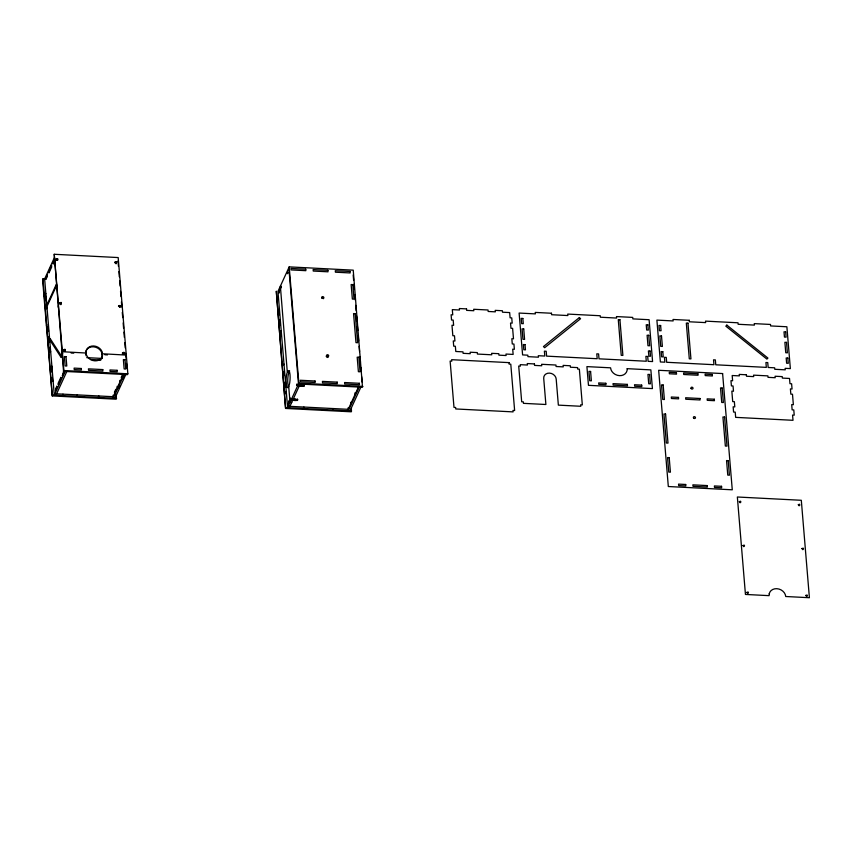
<?xml version="1.0" encoding="UTF-8"?>
<svg xmlns="http://www.w3.org/2000/svg" width="852" height="852" viewBox="0 0 852 852"><rect width="100%" height="100%" fill="white"/><g stroke="black" fill="none" stroke-linecap="round" stroke-linejoin="round"><path stroke-width="1.28" d="M298.807 384.593L298.647 385.626M85.605 353.772L85.722 351.897A8.563 7.199 24.6 0 1 93.305 346.796A8.563 7.199 24.6 0 1 101.793 352.728L102.123 356.573A8.563 7.199 24.6 0 1 100.238 359.8M57.617 260.318L56.658 259.242L55.859 260.222M59.459 303.813L60.652 303.227L60.971 304.643M114.818 262.821L116.117 262.395L116.415 263.683M45.593 278.977L42.983 278.838L42.6 279.68L52.26 395.924L116.213 399.194L116.266 394.401M54.23 254.279L63.676 372.942L62.324 375.902L63.889 370.524L54.23 254.279L118.183 257.56L127.843 373.804L127.459 374.635L63.506 371.365M54.411 257.581L44.634 278.923L54.294 395.168L65.157 371.451M54.262 259.647L53.026 264.088L54.379 261.127M55.039 260.914L54.698 263.598L55.178 262.544M43.942 295.878L44.325 295.037M45.454 294.291L45.838 293.461M47.052 307.987L46.668 308.829L46.445 306.188M46.391 325.326L46.775 324.484M60.311 304.558L61.131 303.195L59.48 303.11M50.673 351.578L50.289 352.419L49.853 347.137M51.876 366.115L51.94 372.228M61.951 352.653L62.324 351.716L85.999 353.026L86.435 354.911A8.563 7.199 24.6 0 0 94.923 360.843A8.563 7.199 24.6 0 0 102.506 355.742L102.176 351.887A8.563 7.199 24.6 0 0 93.688 345.965A8.563 7.199 24.6 0 0 86.105 351.067L86.052 355.753M62.718 353.303L62.239 354.357L62.558 351.333M53.09 380.642L52.707 381.472L52.377 377.511M52.26 395.924L42.983 278.838M115.659 263.673L116.852 261.873L115.276 261.798L115.989 263.364L116.479 262.31L114.828 262.224M55.944 395.253L66.807 371.536M62.611 394.987L62.995 394.146M76.946 395.722L77.33 394.881M102.24 354.709L102.613 353.782L126.288 355.082L125.904 355.923M98.449 396.819L98.832 395.978M125.894 355.827L126.277 354.996M114.402 392.271L115.766 389.311M121.197 377.447L122.55 374.486L122.677 375.956M123.583 373.985L113.178 396.712L55.827 393.784M124.158 374.465L113.295 398.193L113.05 395.243M118.897 387.905L119.983 385.53M122.965 379.012L124.328 376.041M114.945 398.278L125.808 374.55M289.201 266.878L277.954 291.437L287.614 407.682L298.86 383.123L289.201 266.878L353.239 270.159L362.515 387.245L298.477 383.964L288.817 267.72M283.61 364.933L283.993 364.092M286.41 393.155L286.027 393.986L285.803 391.345M285.58 408.438L276.304 291.352L285.58 408.438L351.28 411.804L351.439 408.321M289.265 407.767L300.128 384.05M300.298 384.827L300.426 386.297L303.898 386.275L304.313 385.349L300.298 384.827L300.426 386.297M292.374 399.247L297.827 399.524L297.412 400.44L293.94 400.472L293.908 398.8M301.033 384.987L298.86 385.072M301.597 384.891L303.77 384.795L303.898 386.275M303.536 407.884L303.919 407.054M333.079 409.397L333.462 408.566M348.617 408.481L358.713 386.435M359.214 387.074L348.351 410.792L348.106 407.842M350.002 410.877L360.865 387.159M289.648 370.971A8.563 1.981 -87.1 0 0 289.126 371.813L288.956 372.217A8.563 1.981 -87.1 0 0 288.519 386.978M289.137 371.866L287.475 371.728A8.563 1.981 -87.1 0 1 290.031 374.944A8.563 1.981 -87.1 0 1 288.711 386.606L288.37 387.213A8.563 1.981 -87.1 0 1 286.144 383.07A8.563 1.981 -87.1 0 1 287.305 372.132L280.372 286.165M63.474 350.321L64.72 350.183L64.901 351.471M118.779 306.305L120.281 307.157M55.827 259.2L57.478 259.285L56.999 260.339L56.285 258.774L57.702 258.688L57.925 259.679L56.924 259.998M118.471 306.134L120.121 306.209L119.61 306.922M63.367 349.97L65.018 350.055L64.507 350.758M122.368 352.984L124.019 353.069L123.508 353.772M71.142 353.026L73.773 353.165M104.86 354.752L107.49 354.89M86.755 357.648L102.4 358.447M90.461 359.459L100.898 359.991M63.889 370.524L127.843 373.804M298.86 383.123L362.899 386.403M298.434 385.999L300.511 386.105M291.948 400.163L294.025 400.27M291.682 402.495L290.031 402.41L288.711 386.542M289.147 406.297L348.234 409.322M52.643 395.083L116.596 398.363M285.963 407.597L351.652 410.962M124.179 353.974L123.05 353.037L122.379 353.921M353.186 274.962L353.623 280.244M353.953 284.206L354.389 289.488M354.837 294.771L355.273 300.053M355.71 305.346L356.147 310.629M356.594 315.911L357.031 321.193M357.467 326.476L357.797 330.438M358.234 335.72L358.671 341.013M359.118 346.295L359.555 351.578M359.991 356.86L360.428 362.143M360.875 367.425L361.205 371.387M361.642 376.669L362.079 381.962M354.996 392.804L355.114 394.284M350.63 402.325L350.758 403.805M301.693 384.699L301.725 386.371M297.284 398.97L297.412 400.44M295.207 398.864L295.239 400.536M293.812 398.992L293.94 400.472M278.998 309.446L279.435 314.739M279.871 320.022L280.319 325.304M280.755 330.587L281.192 335.869M284.153 371.536L284.483 375.498M285.037 382.101L285.473 387.383M118.013 261.031L118.449 266.293M118.886 271.564L119.323 276.825M119.653 280.777L120.089 286.048M120.537 291.309L120.973 296.581M121.41 301.842L121.847 307.114M122.283 312.375L122.72 317.647M123.157 322.908L123.593 328.18M123.923 332.131L124.36 337.392M124.797 342.664L125.233 347.925M125.681 353.197L126.107 358.415M126.522 363.41L126.937 368.394M119.834 380.407L119.962 381.888M117.118 386.339L117.246 387.82M58.213 305.879L58.341 307.508M45.571 295.612L46.008 300.894M48.095 325.997L48.532 331.279M48.969 336.561L49.416 341.844M321.641 297.678A1.065 0.895 24.6 0 1 323.451 298.669M326.22 356.445A1.065 0.895 24.6 0 1 327.36 355.593A1.065 0.895 24.6 0 1 328.265 356.871A1.065 0.895 24.6 0 1 326.806 357.276M287.422 272.896C287.752 275.728 288.04 269.999 287.422 272.896M296.72 384.678C296.997 387.575 297.359 381.984 296.72 384.678M290.234 398.779C290.436 401.803 290.947 396.244 290.234 398.779M280.947 286.922C281.107 290.053 281.661 284.462 280.947 286.922M627.2 368.671L627.072 370.535A8.563 7.199 24.6 0 1 619.5 375.647A8.563 7.199 24.6 0 1 611.001 369.715L610.575 367.819L586.911 366.616L588.466 385.328L652.419 388.597L650.864 369.885L627.2 368.671M769.228 593.791L769.111 595.654L745.447 594.44L737.353 497.004L801.306 500.284L809.4 597.721L785.736 596.506L785.299 594.611A8.563 7.199 24.6 0 0 776.811 588.689A8.563 7.199 24.6 0 0 769.228 593.791M798.324 504.714C799.645 507.92 800.912 502.627 798.324 504.714M739.334 501.69C740.633 504.895 741.932 499.613 739.334 501.69M50.396 338.958L50.193 340.566L61.099 357.435L61.301 355.827L50.396 338.958M63.772 349.671C64.827 352.93 66.541 347.786 63.772 349.671M746.895 592.396C747.949 595.654 749.664 590.511 746.895 592.396M122.773 352.675C123.753 355.955 125.595 350.854 122.773 352.675M805.896 595.399C806.876 598.679 808.718 593.578 805.896 595.399M59.885 302.769C60.769 306.07 62.771 301.033 59.885 302.769M743.008 545.493C743.892 548.794 745.894 543.757 743.008 545.493M118.897 305.783C119.717 309.084 121.815 304.089 118.897 305.783M802.009 548.507C802.84 551.808 804.938 546.814 802.009 548.507M47.467 274.472L46.232 278.913L47.467 274.472M51.546 265.579L48.83 271.511L48.947 272.981L51.663 267.049L51.546 265.579M56.466 284.046L47.19 304.292L47.318 305.772L56.583 285.516L56.466 284.046M56.764 386.286L55.529 390.727L56.764 386.286M60.843 377.393L58.128 383.325L58.245 384.795L60.961 378.863L60.843 377.393M279.882 288.966L278.806 293.077L279.882 288.966M289.179 400.781L288.093 404.892L289.179 400.781M726.852 325.113L725.829 326.156L766.906 359.107L767.918 358.064L726.852 325.113M579.381 317.562L543.459 346.572L544.662 347.722L580.574 318.723L579.381 317.562M305.74 269.2L290.969 268.444L291.096 269.924L305.868 270.68L305.74 269.2M327.903 270.329L313.131 269.573L313.248 271.053L328.02 271.809L327.903 270.329M350.065 271.469L335.283 270.712L335.411 272.193L350.183 272.949L350.065 271.469M352.792 284.611L351.141 284.525L352.355 299.052L354.006 299.137L352.792 284.611M466.534 308.893L459.366 308.53L459.484 310.011L452.316 309.638L452.753 314.867L451.102 314.782L451.539 320.011L453.189 320.096L453.626 325.336L451.975 325.251L452.838 335.709L454.489 335.794L454.925 341.024L453.275 340.938L453.711 346.168L455.362 346.253L455.799 351.482L462.966 351.855L463.083 353.324L470.251 353.697L470.134 352.217L477.301 352.59L477.418 354.059L491.764 354.794L491.636 353.324L498.803 353.687L498.931 355.167L506.099 355.529L505.971 354.059L513.138 354.421L512.712 349.192L514.363 349.277L513.926 344.048L512.276 343.963L511.839 338.734L513.49 338.808L512.616 328.35L510.966 328.265L510.54 323.036L512.19 323.121L511.754 317.892L510.103 317.807L509.666 312.577L502.499 312.205L502.371 310.735L495.204 310.362L495.332 311.843L488.164 311.47L488.036 310L473.701 309.265L473.818 310.735L466.651 310.373L466.534 308.893M551.489 313.248L535.237 312.418L535.365 313.887L519.113 313.057L522.596 354.901L527.825 355.178L527.952 356.647L538.411 357.19L538.294 355.71L544.79 356.04L544.385 351.162L546.207 351.258L546.611 356.136L597.188 358.724L596.783 353.846L598.605 353.931L599.009 358.82L646.285 361.237L645.88 356.36L647.701 356.445L648.106 361.333L652.579 361.557L649.096 319.713L632.844 318.882L632.727 317.402L616.475 316.571L616.603 318.052L600.351 317.221L600.234 315.741L567.73 314.079L567.858 315.549L551.606 314.718L551.489 313.248M689.268 320.299L673.016 319.468L673.144 320.938L656.892 320.107L660.375 361.962L664.848 362.185L664.443 357.308L666.264 357.403L666.669 362.281L713.944 364.699L713.539 359.821L715.35 359.917L715.765 364.794L766.331 367.382L765.927 362.505L767.748 362.59L768.153 367.478L774.66 367.808L774.787 369.289L785.246 369.821L785.129 368.341L790.358 368.607L786.875 326.763L770.634 325.933L770.506 324.452L754.265 323.622L754.382 325.102L738.13 324.271L738.013 322.791L705.52 321.129L705.637 322.61L689.396 321.779L689.268 320.299M619.926 319.692L618.275 319.606L621.236 355.327L622.887 355.412L619.926 319.692M687.969 323.174L686.318 323.089L689.289 358.809L690.94 358.894L687.969 323.174M522.851 318.456L521.2 318.371L521.637 323.6L523.288 323.685L522.851 318.456M647.882 324.857L646.231 324.772L646.668 330.001L648.319 330.086L647.882 324.857M660.63 325.507L658.979 325.421L659.416 330.661L661.067 330.746L660.63 325.507M785.661 331.907L784.01 331.822L784.447 337.062L786.098 337.147L785.661 331.907M355.209 313.664L353.559 313.579L355.976 342.642L357.627 342.728L355.209 313.664M523.724 328.925L522.074 328.84L522.936 339.298L524.587 339.384L523.724 328.925M648.755 335.315L647.105 335.241L647.967 345.699L649.618 345.784L648.755 335.315M661.503 335.976L659.853 335.89L660.726 346.349L662.377 346.434L661.503 335.976M786.534 342.376L784.884 342.291L785.746 352.749L787.397 352.834L786.534 342.376M525.024 344.613L523.373 344.527L523.81 349.757L525.46 349.842L525.024 344.613M650.055 351.013L648.404 350.928L648.841 356.157L650.491 356.243L650.055 351.013M662.803 351.663L661.152 351.578L661.589 356.807L663.239 356.892L662.803 351.663M787.834 358.064L786.183 357.978L786.62 363.208L788.27 363.293L787.834 358.064M509.006 362.622L451.666 359.693L451.784 361.163L450.133 361.078L453.988 407.394L455.639 407.48L455.756 408.96L513.106 411.889L512.979 410.419L514.629 410.504L510.785 364.187L509.134 364.102L509.006 362.622M534.449 363.932L527.282 363.559L527.399 365.039L520.231 364.667L520.359 366.147L518.708 366.062L521.68 401.782L523.33 401.867L523.447 403.347L545.887 404.498L543.714 378.373A6.422 5.4 24.6 0 1 549.487 373.112A6.422 5.4 24.6 0 1 556.186 379.012L558.358 405.126L580.798 406.276L580.67 404.807L582.321 404.892L579.36 369.161L577.709 369.086L577.581 367.606L570.414 367.233L570.286 365.764L563.119 365.391L563.247 366.871L556.079 366.509L555.951 365.029L541.616 364.294L541.744 365.774L534.566 365.401L534.449 363.932M722.613 373.559L658.66 370.29L668.319 486.524L732.273 489.804L722.613 373.559M746.395 374.773L739.227 374.411L739.355 375.881L732.188 375.519L732.613 380.748L730.963 380.663L731.399 385.892L733.05 385.977L733.487 391.217L731.836 391.132L732.709 401.59L734.36 401.675L734.797 406.905L733.146 406.819L733.572 412.048L735.223 412.134L735.659 417.363L793.01 420.302L792.573 415.073L794.224 415.158L793.787 409.929L792.136 409.844L791.71 404.615L793.361 404.689L792.488 394.231L790.837 394.146L790.4 388.917L792.051 389.002L791.614 383.773L789.964 383.688L789.527 378.458L782.36 378.086L782.242 376.616L775.075 376.243L775.192 377.724L768.025 377.351L767.908 375.881L753.562 375.146L753.69 376.616L746.522 376.254L746.395 374.773M676.424 372.665L669.257 372.303L669.374 373.772L676.541 374.145L676.424 372.665M697.926 373.762L683.592 373.027L683.709 374.507L698.044 375.242L697.926 373.762M712.261 374.497L705.094 374.135L705.222 375.604L712.389 375.977L712.261 374.497M358.83 357.254L357.18 357.169L358.394 371.706L360.045 371.791L358.83 357.254M590.596 371.461L588.945 371.376L589.722 380.737L591.373 380.823L590.596 371.461M649.597 374.486L647.946 374.401L648.723 383.751L650.374 383.837L649.597 374.486M663.165 384.987L661.514 384.902L662.728 399.428L664.379 399.513L663.165 384.987M722.166 388.001L720.515 387.916L721.729 402.453L723.38 402.538L722.166 388.001M605.857 383.283L598.69 382.91L598.807 384.39L605.985 384.753L605.857 383.283M627.36 384.38L613.025 383.645L613.152 385.125L627.487 385.86L627.36 384.38M641.705 385.115L634.527 384.742L634.655 386.222L641.822 386.584L641.705 385.115M66.019 356.658L64.369 356.573L65.146 365.934L66.797 366.019L66.019 356.658M125.02 359.682L123.37 359.597L124.147 368.948L125.798 369.033L125.02 359.682M678.48 397.394L671.312 397.021L671.429 398.502L678.597 398.864L678.48 397.394M699.982 398.491L685.647 397.756L685.764 399.237L700.099 399.971L699.982 398.491M714.317 399.226L707.149 398.853L707.277 400.333L714.445 400.706L714.317 399.226M81.281 368.479L74.113 368.107L74.241 369.587L81.409 369.949L81.281 368.479M102.783 369.576L88.448 368.841L88.576 370.322L102.911 371.057L102.783 369.576M117.129 370.311L109.961 369.949L110.078 371.419L117.246 371.791L117.129 370.311M315.038 381.014L300.266 380.258L300.383 381.739L315.155 382.495L315.038 381.014M337.2 382.143L322.429 381.387L322.546 382.868L337.317 383.624L337.2 382.143M359.352 383.283L344.581 382.527L344.709 384.007L359.48 384.763L359.352 383.283M665.582 414.051L663.932 413.965L666.349 443.019L668 443.104L665.582 414.051M724.583 417.065L722.933 416.979L725.35 446.043L727.001 446.128L724.583 417.065M669.203 457.641L667.553 457.556L668.767 472.083L670.418 472.168L669.203 457.641M728.204 460.655L726.554 460.57L727.768 475.107L729.418 475.192L728.204 460.655M685.711 484.479L678.543 484.117L678.671 485.587L685.839 485.959L685.711 484.479M707.224 485.576L692.878 484.841L693.006 486.322L707.341 487.056L707.224 485.576M721.559 486.311L714.391 485.949L714.508 487.419L721.676 487.791L721.559 486.311M693.571 417.981A1.065 0.895 24.6 0 0 695.37 418.076A1.065 0.895 24.6 0 0 694.348 416.639A1.065 0.895 24.6 0 0 693.571 417.981M691.121 388.544A1.065 0.895 24.6 0 0 692.921 388.629A1.065 0.895 24.6 0 0 691.909 387.191A1.065 0.895 24.6 0 0 691.121 388.544M321.95 297.955A1.065 0.895 24.6 0 0 323.749 298.051A1.065 0.895 24.6 0 0 322.727 296.613A1.065 0.895 24.6 0 0 321.95 297.955M326.774 356.083A1.065 0.895 24.6 0 0 328.574 356.168A1.065 0.895 24.6 0 0 327.562 354.73A1.065 0.895 24.6 0 0 326.774 356.083"/></g></svg>
